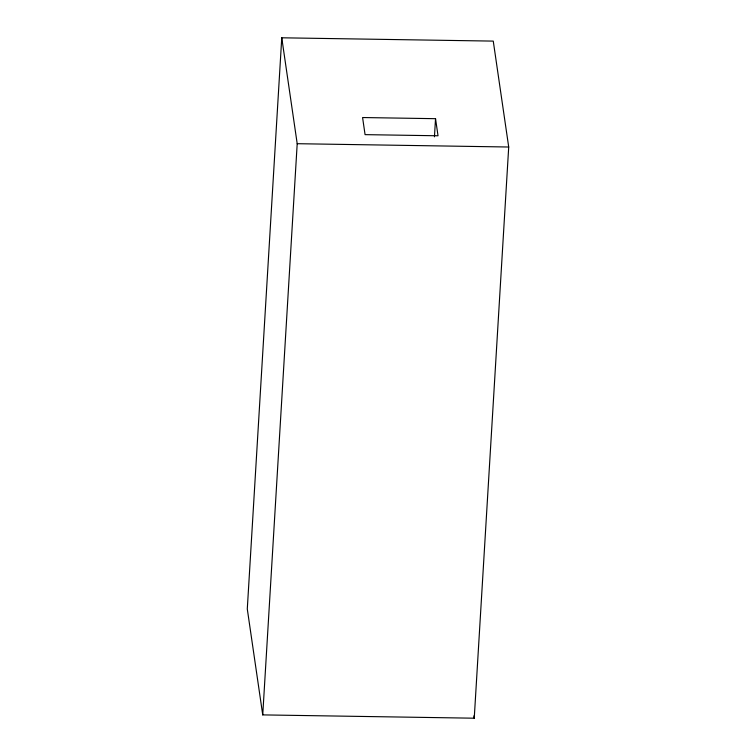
<?xml version="1.0" encoding="UTF-8"?>
<svg xmlns="http://www.w3.org/2000/svg" width="756" height="756" viewBox="0 0 756 756"><rect width="100%" height="100%" fill="white"/><g stroke="black" fill="none" stroke-linecap="round" stroke-linejoin="round"><path stroke-width="1.13" d="M281.761 37.8L247.288 608.986L262.738 714.892L474.239 718.2L508.712 147.014L493.262 41.107L281.761 37.8L297.202 143.697L262.738 714.892M434.445 136.808L435.532 118.683L362.578 117.539L365.072 134.644L438.026 135.778L435.532 118.683M297.202 143.697L508.712 147.014M473.899 715.875L474.239 718.2"/></g></svg>
